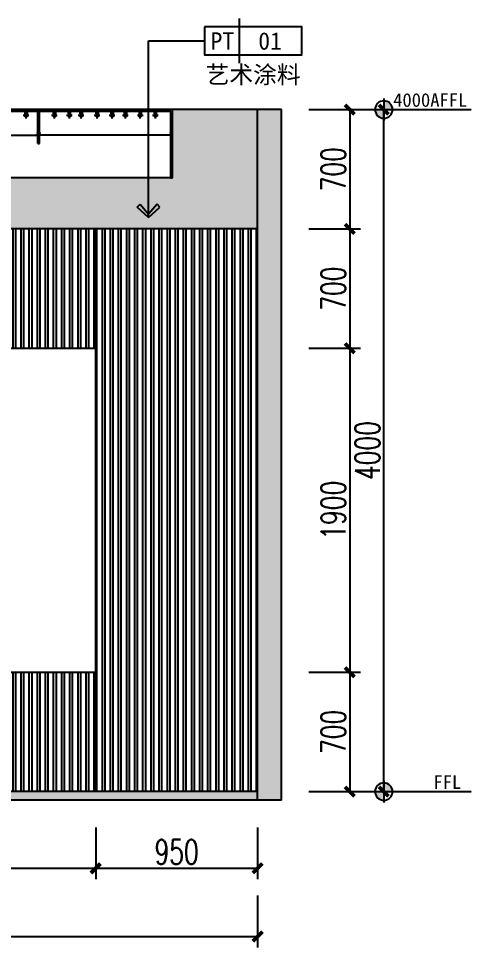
# Model space of a CAD drawing. Header units: millimetres. Extents: x 5625199 to 7433318, y -3316392 to -2552493.
# Drawn here: x 5846370 to 5849026, y -2677437 to -2671989 of the extents above; entities that cross this region are included whole.
import ezdxf
from ezdxf.enums import TextEntityAlignment as Align

# ---------------------------------------------------------------- set-up
doc = ezdxf.new("R2010")
doc.units = ezdxf.units.MM
doc.header["$PDMODE"] = 35
doc.header["$PDSIZE"] = -10
doc.linetypes.add('M-CENTER', pattern=[11.25, 7.5, -1.25, 1.25, -1.25])
for name, color, linetype in [('155', 155, 'Continuous'), ('C-灯具', 51, 'Continuous'), ('D-外部标注', 165, 'Continuous'), ('DIM', 7, 'Continuous'), ('PL-文字标注', 2, 'Continuous')]:
    doc.layers.add(name, color=color, linetype=linetype)
doc.styles.add('03.YBC-宋体2.5', font='', dxfattribs={"width": 0.8, "height": 2.5})
doc.styles.add('dop-S', font='')
doc.styles.add('标注-尺寸', font='simplex.shx', dxfattribs={"width": 0.7})
doc.styles.get('03.YBC-宋体2.5').set_extended_font_data('SimSun')
doc.styles.get('dop-S').set_extended_font_data('SimSun')
doc.dimstyles.new('90', dxfattribs={"dimscale": 0.9, "dimtxt": 150, "dimasz": 50, "dimexe": 120, "dimexo": 150, "dimgap": 30, "dimtad": 1, "dimdec": 0, "dimrnd": 5, "dimdsep": 46, "dimtxsty": '标注-尺寸', "dimblk": 'ARCHTICK', "dimcen": 0.2, "dimclrd": 8, "dimclre": 8, "dimclrt": 2, "dimadec": 0, "dimazin": 0, "dimtfac": 1, "dimtdec": 0, "dimtmove": 2, "dimatfit": 3, "dimldrblk": 'ccccc', "dimfxl": 300, "dimfxlon": 1, "dimtolj": 1, "dimtzin": 0, "dimarcsym": 0})
doc.dimstyles.new('副本 100', dxfattribs={"dimscale": 0.8, "dimtxt": 180, "dimasz": 70, "dimexe": 80, "dimexo": 100, "dimgap": 30, "dimtad": 1, "dimdec": 0, "dimrnd": 5, "dimdsep": 46, "dimtxsty": '标注-尺寸', "dimblk": 'ARCHTICK', "dimcen": 0.2, "dimdle": 5, "dimclrd": 8, "dimclre": 8, "dimclrt": 2, "dimadec": 0, "dimazin": 0, "dimtfac": 1, "dimtdec": 0, "dimtmove": 2, "dimatfit": 3, "dimldrblk": 'ccccc', "dimfxl": 300, "dimfxlon": 1, "dimtolj": 1, "dimtzin": 0, "dimarcsym": 0})

# ---------------------------------------------------------------- blocks, each defined once
blk = doc.blocks.new('A$C0C1D23EB')
at = {"layer": 'D-外部标注', "color": 8, "linetype": 'ByBlock'}
for p, q in [((0, 10.00002349566785), (0, 2.34956678468734e-05)), ((0, 10.00002349566785), (2, 10.00002349566785)), ((0, 2.34956678468734e-05), (1, 2.34956678468734e-05)), ((0.5, 9.500023495667847), (0.5, 0.5000234956678469)), ((0.5, 9.500023495667847), (1.5, 9.500023495667847)), ((3.5, 3.500023495609639), (0.5000000000582077, 3.500023495726055)), ((3, 3.000023495667847), (0.5000000000582077, 3.000023495726055)), ((0.5, 0.5000234956678469), (0.6396203899639659, 0.5000234956678469)), ((0.6396203899639659, 0.5000234956678469), (1.472953723277897, 3.000023495667847)), ((1, 2.34956678468734e-05), (2, 3.000023495667847)), ((1.5, 9.500023495667847), (1.5, 8.000023495667847)), ((1.5, 8.000023495667847), (2, 8.000023495667847)), ((2, 10.00002349566785), (2, 8.000023495667847)), ((3, 3.000023495667847), (2.999999999883585, 2.349565329495817e-05)), ((2.999999999883585, 2.349565329495817e-05), (3.499999999883585, 2.349565329495817e-05)), ((3.5, 3.500023495609639), (3.499999999883585, 2.349563874304295e-05))]:
    blk.add_line(p, q, dxfattribs=at)
blk = doc.blocks.new('A$C3DAF4441')
at = {"layer": 'C-灯具'}
for p, q in [((5.417945794761181e-05, 32.391178982376), (43.78437545115594, 32.391178982376)), ((21.89221481536515, 54.28333961821045), (21.89221481536515, 10.49901834654156))]:
    blk.add_line(p, q, dxfattribs=at)
blk.add_lwpolyline([(12.10515602992382, -2.894522913265973e-05), (31.67927360080648, -2.894522913265973e-05), (31.67927360080648, 17.74394263666181), (12.10515602992382, 17.74394263666181)], close=True, dxfattribs=at)
blk.add_circle((21.89221481536515, 32.391178982376), 10.946080317919, dxfattribs=at)
blk = doc.blocks.new('_ArchTick')
at = {"color": 0, "linetype": 'ByBlock', "const_width": 0.4}
blk.add_lwpolyline([(-0.5, -0.5), (0.5, 0.5)], dxfattribs=at)
blk = doc.blocks.new('*D774')
at = {"layer": '155', "color": 8, "lineweight": -2, "ltscale": 500, "transparency": 16777216}
for p, q in [((5844122.00024625, -2676732.718903087), (5844122.00024625, -2677036.718903087)), ((5846822.00024625, -2676732.718903087), (5846822.00024625, -2677036.718903087)), ((5844118.00024625, -2676972.718903087), (5846826.00024625, -2676972.718903087))]:
    blk.add_line(p, q, dxfattribs=at)
at = {"layer": 'Defpoints', "color": 0, "transparency": 16777216}
for p in [(5844122.00024625, -2676414.132295976), (5846822.00024625, -2676422.718903087), (5846822.00024625, -2676972.718903087)]:
    blk.add_point(p, dxfattribs=at)
at = {"layer": '155', "color": 8, "linetype": 'ByBlock', "lineweight": -2, "transparency": 16777216, "xscale": 56, "yscale": 56, "zscale": 56, "rotation": 180}
blk.add_blockref('_ArchTick', (5844122.00024625, -2676972.718903087), dxfattribs=at)
at = {"layer": '155', "color": 8, "linetype": 'ByBlock', "lineweight": -2, "transparency": 16777216, "xscale": 56, "yscale": 56, "zscale": 56}
blk.add_blockref('_ArchTick', (5846822.00024625, -2676972.718903087), dxfattribs=at)
at = {"layer": '155', "color": 2, "ltscale": 500, "transparency": 16777216, "insert": (5845472.00024625, -2676876.718903087), "char_height": 144, "attachment_point": 5, "style": '标注-尺寸'}
blk.add_mtext('\\A1;2700', dxfattribs=at)
blk = doc.blocks.new('ccccc')
h = blk.add_hatch(color=44)
h.dxf.hatch_style = 1
h.paths.add_polyline_path([(-1.713128774543292, -1.115298350458033), (-1.349075249163433, -1.474599215202033), (1e-16, 1e-16), (-1.349075249163433, 1.474599215202033), (-1.713128774543292, 1.115298350458033), (-0.4242640688316898, -1e-16)])
at = {"color": 44}
for p, q in [((-1.349075249163433, 1.474599215202033), (-1.713128774543292, 1.115298350458033)), ((-1.713128774543292, 1.115298350458033), (-0.4242640688316897, 0)), ((0, 0), (-1.349075249163433, 1.474599215202033)), ((-0.4242640688316897, 0), (-5.066636229632421, 0)), ((-1.713128774543292, -1.115298350458033), (-0.4242640688316897, 0)), ((0, 0), (-1.349075249163433, -1.474599215202033)), ((-1.349075249163433, -1.474599215202033), (-1.713128774543292, -1.115298350458033))]:
    blk.add_line(p, q, dxfattribs=at)
blk = doc.blocks.new('*D775')
at = {"layer": '155', "color": 8, "lineweight": -2, "ltscale": 500, "transparency": 16777216}
for p, q in [((5846822.00024625, -2676732.718903087), (5846822.00024625, -2677036.718903087)), ((5847772.028472622, -2676732.718903087), (5847772.028472622, -2677036.718903087)), ((5846818.00024625, -2676972.718903087), (5847776.028472622, -2676972.718903087))]:
    blk.add_line(p, q, dxfattribs=at)
at = {"layer": 'Defpoints', "color": 0, "transparency": 16777216}
for p in [(5847772.028472622, -2676259.724163077), (5846822.00024625, -2676422.718903087), (5847772.028472622, -2676972.718903087)]:
    blk.add_point(p, dxfattribs=at)
at = {"layer": '155', "color": 8, "linetype": 'ByBlock', "lineweight": -2, "transparency": 16777216, "xscale": 56, "yscale": 56, "zscale": 56, "rotation": 180}
blk.add_blockref('_ArchTick', (5846822.00024625, -2676972.718903087), dxfattribs=at)
at = {"layer": '155', "color": 8, "linetype": 'ByBlock', "lineweight": -2, "transparency": 16777216, "xscale": 56, "yscale": 56, "zscale": 56}
blk.add_blockref('_ArchTick', (5847772.028472622, -2676972.718903087), dxfattribs=at)
at = {"layer": '155', "color": 2, "ltscale": 500, "transparency": 16777216, "insert": (5847297.014359436, -2676876.718903087), "char_height": 144, "attachment_point": 5, "style": '标注-尺寸'}
blk.add_mtext('\\A1;950', dxfattribs=at)
blk = doc.blocks.new('*D783')
at = {"layer": '155', "color": 8, "lineweight": -2, "ltscale": 500, "transparency": 16777216}
for p, q in [((5843372.00024625, -2677132.718903087), (5843372.00024625, -2677436.718903087)), ((5847772.028472622, -2677132.718903087), (5847772.028472622, -2677436.718903087)), ((5843368.00024625, -2677372.718903087), (5847776.028472622, -2677372.718903087))]:
    blk.add_line(p, q, dxfattribs=at)
at = {"layer": 'Defpoints', "color": 0, "transparency": 16777216}
for p in [(5843372.00024625, -2676572.718903087), (5847772.028472622, -2676572.718903087), (5847772.028472622, -2677372.718903087)]:
    blk.add_point(p, dxfattribs=at)
at = {"layer": '155', "color": 8, "linetype": 'ByBlock', "lineweight": -2, "transparency": 16777216, "xscale": 56, "yscale": 56, "zscale": 56, "rotation": 180}
blk.add_blockref('_ArchTick', (5843372.00024625, -2677372.718903087), dxfattribs=at)
at = {"layer": '155', "color": 8, "linetype": 'ByBlock', "lineweight": -2, "transparency": 16777216, "xscale": 56, "yscale": 56, "zscale": 56}
blk.add_blockref('_ArchTick', (5847772.028472622, -2677372.718903087), dxfattribs=at)
at = {"layer": '155', "color": 2, "ltscale": 500, "transparency": 16777216, "insert": (5845572.014359436, -2677276.718903087), "char_height": 144, "attachment_point": 5, "style": '标注-尺寸'}
blk.add_mtext('\\A1;4400', dxfattribs=at)
blk = doc.blocks.new('子标高')
h = blk.add_hatch(color=256)
edge = h.paths.add_edge_path()
edge.add_arc((-600.2409431565975, 0.2411642588631366), 50.95940477876864, 89.72884797535391, 180.2711520246482, ccw=False)
edge.add_line((-599.9997788977344, 51.19999838216972), (-599.9997788977344, -3.637978807091713e-12))
edge.add_line((-599.9997788977344, 0), (-651.1997772799077, 0))
edge = h.paths.add_edge_path()
edge.add_arc((-599.7586146388712, -0.2411642588667746), 50.95940477876958, -90.27115202464557, 0.271152024646824, ccw=False)
edge.add_line((-599.9997788977344, -51.19999838217336), (-599.9997788977344, 0))
edge.add_line((-599.9997788977344, 0), (-548.799780515561, 0))
for p, q in [((-599.9997788977344, 63.99999797771306), (-599.9997788977344, -63.9999979777167)), ((-200, 0), (-709.9997754219294, 0))]:
    blk.add_line(p, q)
at = {"linetype": 'M-CENTER', "ltscale": 0.5}
blk.add_line((-709.9997754219294, -3.637978807091713e-11), (-1113.972843062991, 9.822542779147625e-09), dxfattribs=at)
at = {"color": 5}
blk.add_circle((-599.9997788977344, 0), 51.19999838217197, dxfattribs=at)
at = {"style": 'dop-S'}
blk.add_attdef('标高', (-1232.206651260486, 15.99306680168957), '', height=99.99999684017962, dxfattribs=at)
blk = doc.blocks.new('母标高')
h = blk.add_hatch(color=256)
edge = h.paths.add_edge_path()
edge.add_arc((-600.2409431565975, 0.2411642588631366), 50.95940477876864, 89.72884797535391, 180.2711520246482, ccw=False)
edge.add_line((-599.9997788977344, 51.19999838216972), (-599.9997788977344, -3.637978807091713e-12))
edge.add_line((-599.9997788977344, 0), (-651.1997772799077, 0))
edge = h.paths.add_edge_path()
edge.add_arc((-599.7586146388712, -0.2411642588667746), 50.95940477876958, -90.27115202464557, 0.271152024646824, ccw=False)
edge.add_line((-599.9997788977344, -51.19999838217336), (-599.9997788977344, 0))
edge.add_line((-599.9997788977344, 0), (-548.799780515561, 0))
for p, q in [((-599.9997788977344, 63.99999797771306), (-599.9997788977344, -63.9999979777167)), ((-200, 0), (-709.9997754219294, 0))]:
    blk.add_line(p, q)
at = {"linetype": 'M-CENTER', "ltscale": 0.5}
blk.add_line((-709.9997754219294, -3.637978807091713e-11), (-1113.972843062991, 9.822542779147625e-09), dxfattribs=at)
at = {"color": 5}
blk.add_circle((-599.9997788977344, 0), 51.19999838217197, dxfattribs=at)
at = {"style": 'dop-S'}
blk.add_attdef('标高', (-1104.391530706991, 15.99306680168957), '', height=99.99999684017962, dxfattribs=at)
blk = doc.blocks.new('*D790')
at = {"layer": '155', "color": 8, "lineweight": -2, "ltscale": 500, "transparency": 16777216}
for p, q in [((5848072.028472622, -2672522.718903087), (5848376.028472622, -2672522.718903087)), ((5848312.028472622, -2672518.718903087), (5848312.028472622, -2673226.718903087)), ((5848072.028472622, -2673222.718903087), (5848376.028472622, -2673222.718903087))]:
    blk.add_line(p, q, dxfattribs=at)
at = {"layer": 'Defpoints', "color": 0, "transparency": 16777216}
for p in [(5847912.028472622, -2672522.718903087), (5847772.028472622, -2673222.718903087), (5848312.028472622, -2673222.718903087)]:
    blk.add_point(p, dxfattribs=at)
at = {"layer": '155', "color": 8, "linetype": 'ByBlock', "lineweight": -2, "transparency": 16777216, "xscale": 56, "yscale": 56, "zscale": 56}
for p, rotation in [((5848312.028472622, -2672522.718903087), 90), ((5848312.028472622, -2673222.718903087), 270)]:
    blk.add_blockref('_ArchTick', p, dxfattribs=dict(at, rotation=rotation))
at = {"layer": '155', "color": 2, "ltscale": 500, "transparency": 16777216, "insert": (5848216.028472622, -2672872.718903087), "char_height": 144, "attachment_point": 5, "rotation": 90, "style": '标注-尺寸'}
blk.add_mtext('\\A1;700', dxfattribs=at)
blk = doc.blocks.new('*D791')
at = {"layer": '155', "color": 8, "lineweight": -2, "ltscale": 500, "transparency": 16777216}
for p, q in [((5848072.028472622, -2673222.718903087), (5848376.028472622, -2673222.718903087)), ((5848312.028472622, -2673218.718903087), (5848312.028472622, -2673926.718903087)), ((5848072.028472622, -2673922.718903087), (5848376.028472622, -2673922.718903087))]:
    blk.add_line(p, q, dxfattribs=at)
at = {"layer": 'Defpoints', "color": 0, "transparency": 16777216}
for p in [(5847772.028472622, -2673222.718903087), (5846822.00024625, -2673922.718903087), (5848312.028472622, -2673922.718903087)]:
    blk.add_point(p, dxfattribs=at)
at = {"layer": '155', "color": 8, "linetype": 'ByBlock', "lineweight": -2, "transparency": 16777216, "xscale": 56, "yscale": 56, "zscale": 56}
for p, rotation in [((5848312.028472622, -2673222.718903087), 90), ((5848312.028472622, -2673922.718903087), 270)]:
    blk.add_blockref('_ArchTick', p, dxfattribs=dict(at, rotation=rotation))
at = {"layer": '155', "color": 2, "ltscale": 500, "transparency": 16777216, "insert": (5848216.028472622, -2673572.718903087), "char_height": 144, "attachment_point": 5, "rotation": 90, "style": '标注-尺寸'}
blk.add_mtext('\\A1;700', dxfattribs=at)
blk = doc.blocks.new('*D792')
at = {"layer": '155', "color": 8, "lineweight": -2, "ltscale": 500, "transparency": 16777216}
for p, q in [((5848072.028472622, -2673922.718903087), (5848376.028472622, -2673922.718903087)), ((5848312.028472622, -2673918.718903087), (5848312.028472622, -2675826.718903087)), ((5848072.028472622, -2675822.718903087), (5848376.028472622, -2675822.718903087))]:
    blk.add_line(p, q, dxfattribs=at)
at = {"layer": 'Defpoints', "color": 0, "transparency": 16777216}
for p in [(5846822.00024625, -2673922.718903087), (5846822.00024625, -2675822.718903087), (5848312.028472622, -2675822.718903087)]:
    blk.add_point(p, dxfattribs=at)
at = {"layer": '155', "color": 8, "linetype": 'ByBlock', "lineweight": -2, "transparency": 16777216, "xscale": 56, "yscale": 56, "zscale": 56}
for p, rotation in [((5848312.028472622, -2673922.718903087), 90), ((5848312.028472622, -2675822.718903087), 270)]:
    blk.add_blockref('_ArchTick', p, dxfattribs=dict(at, rotation=rotation))
at = {"layer": '155', "color": 2, "ltscale": 500, "transparency": 16777216, "insert": (5848216.028472622, -2674872.718903087), "char_height": 144, "attachment_point": 5, "rotation": 90, "style": '标注-尺寸'}
blk.add_mtext('\\A1;1900', dxfattribs=at)
blk = doc.blocks.new('*D793')
at = {"layer": '155', "color": 8, "lineweight": -2, "ltscale": 500, "transparency": 16777216}
for p, q in [((5848072.028472622, -2675822.718903087), (5848376.028472622, -2675822.718903087)), ((5848312.028472622, -2675818.718903087), (5848312.028472622, -2676526.718903087)), ((5848072.028472622, -2676522.718903087), (5848376.028472622, -2676522.718903087))]:
    blk.add_line(p, q, dxfattribs=at)
at = {"layer": 'Defpoints', "color": 0, "transparency": 16777216}
for p in [(5846822.00024625, -2675822.718903087), (5847474.930667421, -2676522.718903087), (5848312.028472622, -2676522.718903087)]:
    blk.add_point(p, dxfattribs=at)
at = {"layer": '155', "color": 8, "linetype": 'ByBlock', "lineweight": -2, "transparency": 16777216, "xscale": 56, "yscale": 56, "zscale": 56}
for p, rotation in [((5848312.028472622, -2675822.718903087), 90), ((5848312.028472622, -2676522.718903087), 270)]:
    blk.add_blockref('_ArchTick', p, dxfattribs=dict(at, rotation=rotation))
at = {"layer": '155', "color": 2, "ltscale": 500, "transparency": 16777216, "insert": (5848216.028472622, -2676172.718903087), "char_height": 144, "attachment_point": 5, "rotation": 90, "style": '标注-尺寸'}
blk.add_mtext('\\A1;700', dxfattribs=at)
blk = doc.blocks.new('*D794')
at = {"layer": '155', "color": 8, "lineweight": -2, "ltscale": 500, "transparency": 16777216}
for p, q in [((5848272.028251519, -2672522.718903087), (5848576.028251519, -2672522.718903087)), ((5848512.028251519, -2676526.718903087), (5848512.028251519, -2672518.718903087)), ((5848272.028251519, -2676522.718903087), (5848576.028251519, -2676522.718903087))]:
    blk.add_line(p, q, dxfattribs=at)
at = {"layer": 'Defpoints', "color": 0, "transparency": 16777216}
for p in [(5847772.028472622, -2672522.718903087), (5848512.028251519, -2672522.718903087), (5847474.930667421, -2676522.718903087)]:
    blk.add_point(p, dxfattribs=at)
at = {"layer": '155', "color": 8, "linetype": 'ByBlock', "lineweight": -2, "transparency": 16777216, "xscale": 56, "yscale": 56, "zscale": 56}
for p, rotation in [((5848512.028251519, -2672522.718903087), 90), ((5848512.028251519, -2676522.718903087), 270)]:
    blk.add_blockref('_ArchTick', p, dxfattribs=dict(at, rotation=rotation))
at = {"layer": '155', "color": 2, "ltscale": 500, "transparency": 16777216, "insert": (5848416.028251519, -2674522.718903087), "char_height": 144, "attachment_point": 5, "rotation": 90, "style": '标注-尺寸'}
blk.add_mtext('\\A1;4000', dxfattribs=at)
blk = doc.blocks.new('*U824')
at = {"color": 50}
blk.add_line((-9.000000000004576, 3.200000000014711), (-9.000000000004576, -3.200000000014711), dxfattribs=at)
at = {"color": 150}
blk.add_lwpolyline([(-14.00000000000458, 2.000000000014666), (-13.99999999999542, -2.000000000014666), (4.575895218295045e-12, -2.000000000014666), (-4.575895218295045e-12, 2.000000000014666)], close=True, dxfattribs=at)
at = {"color": 50, "style": '03.YBC-宋体2.5', "flags": 8}
for tag, p in [('PT', (-11.41203370425436, -0.0169426641272139)), ('01', (-4.560573803961944, -0.0169426641272139)), ('材料名称', (-7.000000000004576, -4.854991556547589))]:
    blk.add_attdef(tag, text='', height=2.5, dxfattribs=at).set_placement(p, align=Align.MIDDLE_CENTER)

msp = doc.modelspace()

# ---------------------------------------------------------------- hatches: boundary and pattern name
at = {"layer": '155', "ltscale": 500}
h = msp.add_hatch(dxfattribs=at)
h.set_pattern_fill('钢筋混凝土', color=250, scale=3)
h.set_pattern_definition([(45, (230312.0684931936, -417409.755274), (-5.303300858899106, 5.303300858899107), []), (50, (230312.0684931936, -417409.755274), (21.5178054780226, -1.882564049477853), [2.25, -24.74999999999999]), (355, (230312.0684931936, -417409.755274), (-4.162540008390001, 22.56576401100035), [1.8, -19.8]), (100.4514, (230313.8616435936, -417409.9121542), (17.35528145142065, 20.68318626182861), [1.912205699999999, -21.03426335999999]), (46.1842, (230312.0684931936, -417403.755274), (32.01723145876933, -4.965570429870545), [3.375, -37.125]), (96.6356, (230314.7365955436, -417404.16907321), (28.0398811664611, 29.22353612701324), [2.86830864, -31.55139]), (351.1842, (230312.0684931936, -417403.755274), (28.03985835400881, 29.22355802775973), [2.7, -29.7]), (21, (230315.0684931936, -417405.255274), (17.90721156355385, -12.07856671996016), [2.25, -24.75]), (326, (230315.0684931936, -417405.255274), (7.299459957647468, 21.75450135140559), [1.8, -19.79999999999999]), (71.4514, (230316.5607601836, -417406.26182218), (25.20667885744471, 9.675914901298569), [1.9122057, -21.03426336]), (37.50000000000001, (230312.0684931936, -417409.755274), (0.3647956595187181, 9.986815614939346), [0, -19.56, 0, -20.1, 0, -19.875]), (7.499999999999999, (230312.0684931936, -417409.755274), (7.892086123264457, 11.83235135647081), [0, -11.46, 0, -19.11, 0, -7.574999999999998]), (327.5, (230305.3784931936, -417409.755274), (16.01467308517227, -0.6766461520313927), [0, -7.499999999999998, 0, -23.4, 0, -31.04999999999999]), (317.5, (230302.3784931936, -417409.755274), (17.49558508027159, 3.003149469969532), [0, -9.75, 0, -15.54, 0, -22.05])])
h.paths.add_polyline_path([(5843231.894470419, -2672522.718903087), (5843231.894470419, -2676572.718903087), (5843372.00024625, -2676572.718903087), (5843372.00024625, -2672522.718903087)])
h.paths.add_polyline_path([(5847772.028472622, -2672522.718903087), (5847772.028472622, -2676572.718903087), (5847912.028472622, -2676572.718903087), (5847912.028472622, -2672522.718903087)])
h = msp.add_hatch(dxfattribs=at)
h.set_pattern_fill('CONC', color=250, scale=8)
h.set_pattern_definition([(0, (273595.864621, -417279.707274), (0, 203.2), [0, -203.2]), (0, (273597.896621, -417350.827274), (0, 203.2), [0, -203.2]), (0, (273603.992621, -417241.099274), (0, 203.2), [0, -203.2]), (338.1986, (273498.328621, -417304.091274), (609.6000554757884, -203.1999818137322), [21.8852496, -1072.3802784]), (216.8699, (273518.648621, -417312.219274), (609.5999833019287, 406.4000250471061), [10.16, -1005.84]), (130.6013, (273510.520621, -417318.315274), (1016.000085595377, -1219.199800489248), [18.734024, -1854.6773168]), (206.5651, (273443.464621, -417342.699274), (-203.1998288935924, -203.2002660693445), [4.5437552, -449.8252624]), (326.3099, (273439.400621, -417344.731274), (406.3999101390998, -203.2002711718614), [7.3265792, -725.3215872]), (108.4349, (273445.496621, -417348.795274), (-203.1996755348544, 406.4000883092897), [6.4257936, -636.149096]), (225, (273573.512621, -417363.019274), (-5.684341886080801e-14, -203.2000628800272), [8.6209632, -278.7471184]), (0, (273567.416621, -417369.115274), (203.2, 203.2), [12.192, -191.008]), (135, (273579.608621, -417369.115274), (-203.2000651427688, 1.4210854715202e-14), [8.62096, -278.7471184]), (251.5651, (273549.128621, -417232.971274), (203.1996750288869, 406.4000918510402), [6.425792, -636.149096]), (0, (273547.096621, -417239.067274), (203.2, 203.2), [10.16, -193.04]), (143.1301, (273557.2566209999, -417239.067274), (-609.5999833019288, 406.4000250471062), [10.16, -1005.84]), (213.6901, (273441.432621, -417230.939274), (406.3999074765396, 203.2002693968192), [7.326576, -725.3215872]), (341.5651, (273435.336621, -417235.003274), (-406.4000918510402, 203.1996750288873), [12.851584, -629.7233024]), (126.8699, (273447.528621, -417239.067274), (406.4000250471061, -609.5999833019287), [10.16, -1005.84]), (0, (273500.360621, -417239.067274), (0, 203.2), [0, -203.2]), (0, (273445.496621, -417291.899274), (0, 203.2), [0, -203.2]), (0, (273502.392621, -417367.083274), (0, 203.2), [0, -203.2]), (0, (273557.2566209999, -417304.091274), (0, 203.2), [0, -203.2]), (0, (273498.328621, -417269.547274), (0, 203.2), [0, -203.2]), (0, (273453.624621, -417263.451274), (0, 203.2), [0, -203.2]), (0, (273471.912621, -417275.643274), (0, 203.2), [0, -203.2]), (0, (273463.784621, -417324.411274), (0, 203.2), [0, -203.2]), (0, (273415.016621, -417316.283274), (0, 203.2), [0, -203.2]), (0, (273417.048621, -417269.547274), (0, 203.2), [0, -203.2]), (0, (273410.952621, -417224.843274), (0, 203.2), [0, -203.2]), (0, (273473.944621, -417216.715274), (0, 203.2), [0, -203.2]), (0, (273518.648621, -417208.587274), (0, 203.2), [0, -203.2]), (0, (273589.768621, -417216.715274), (0, 203.2), [0, -203.2]), (0, (273541.000621, -417279.707274), (0, 203.2), [0, -203.2]), (0, (273520.680621, -417243.131274), (0, 203.2), [0, -203.2]), (0, (273536.936621, -417340.667274), (0, 203.2), [0, -203.2]), (0, (273475.976621, -417350.827274), (0, 203.2), [0, -203.2]), (0, (273536.936621, -417395.531274), (0, 203.2), [0, -203.2]), (0, (273469.880621, -417383.339274), (0, 203.2), [0, -203.2]), (0, (273404.856621, -417389.435274), (0, 203.2), [0, -203.2]), (0, (273429.240621, -417399.595274), (0, 203.2), [0, -203.2]), (0, (273431.272621, -417371.147274), (0, 203.2), [0, -203.2]), (0, (273567.416621, -417403.659274), (0, 203.2), [0, -203.2]), (0, (273591.800621, -417320.347274), (0, 203.2), [0, -203.2]), (0, (273581.640621, -417259.387274), (0, 203.2), [0, -203.2]), (0, (273488.168621, -417405.691274), (0, 203.2), [0, -203.2])])
h.paths.add_polyline_path([(5847272.227900331, -2672922.718903087), (5847262.227900331, -2672922.718903087), (5843382.00024625, -2672922.718903087), (5843372.00024625, -2672922.718903087), (5843372.00024625, -2673222.718903087), (5847772.028472622, -2673222.718903087), (5847772.028472622, -2672522.718903087), (5847272.227900331, -2672522.718903087)])
h = msp.add_hatch(dxfattribs=at)
h.set_pattern_fill('ANSI32', color=250, scale=5, angle=45)
h.set_pattern_definition([(90, (273402.824621, -417409.755274), (-47.625, 2.916190190469636e-15), []), (90, (273418.699627857, -417393.880267143), (-47.625, 2.916190190469636e-15), [])])
h.paths.add_polyline_path([(5843372.00024625, -2673222.718903087), (5843372.00024625, -2676522.718903087), (5844122.00024625, -2676522.718903087), (5844122.00024625, -2673222.718903087)])
h.paths.add_polyline_path([(5844122.00024625, -2675822.718903087), (5844122.00024625, -2676522.718903087), (5846822.00024625, -2676522.718903087), (5846822.00024625, -2675822.718903087)])
h.paths.add_polyline_path([(5846822.00024625, -2673222.718903087), (5846822.00024625, -2676522.718903087), (5847772.028472622, -2676522.718903087), (5847772.028472622, -2673222.718903087)])
h.paths.add_polyline_path([(5846822.00024625, -2673922.718903087), (5846822.00024625, -2673222.718903087), (5844122.00024625, -2673222.718903087), (5844122.00024625, -2673922.718903087)])
h = msp.add_hatch(color=250, dxfattribs=at)
h.dxf.hatch_style = 1
h.paths.add_polyline_path([(5843372.00024625, -2676522.718903087), (5843372.00024625, -2676572.718903087), (5847772.028472622, -2676572.718903087), (5847772.028472622, -2676522.718903087)])

# ---------------------------------------------------------------- linework, layer by layer
at = {"color": 4, "linetype": 'ByBlock'}
for p, q in [((5843372.00024625, -2672532.718903087, -0.0006651392265064493), (5847262.227900331, -2672532.718903087, -9.278193071121806e-05)), ((5846482.106146052, -2672722.718903087), (5846482.106146052, -2672532.718903087)), ((5846492.106146052, -2672722.718903087), (5846492.106146052, -2672532.718903087)), ((5847262.227900331, -2672922.718903087), (5847262.227900331, -2672532.718903087)), ((5847272.227900331, -2672922.718903087), (5847272.227900331, -2672522.718903087)), ((5846482.106146052, -2672722.718903087), (5846492.106146052, -2672722.718903087)), ((5847272.227900331, -2672922.718903087), (5847262.227900331, -2672922.718903087)), ((5847262.227900331, -2672922.718903087), (5847272.227900331, -2672922.718903087))]:
    msp.add_line(p, q, dxfattribs=at)
at = {"color": 8, "linetype": 'ByBlock'}
for p, q in [((5843392.00024625, -2672532.718903087), (5847262.227900331, -2672532.718903087)), ((5845727.356146052, -2672672.718903087, -0.0006611540127008193), (5846476.856146052, -2672672.718867843, -0.0005214102040083175)), ((5847262.227900331, -2672672.71890522, -0.0006696135480576278), (5846497.356146052, -2672672.718867843, -0.0005214102040083175))]:
    msp.add_line(p, q, dxfattribs=at)
at = {"layer": '155', "color": 7, "ltscale": 500}
for p, q in [((5847912.028472622, -2672522.718903087), (5843231.894470419, -2672522.718903087)), ((5847772.028472622, -2676572.718903087), (5847772.028472622, -2672522.718903087)), ((5847912.028472622, -2676572.718903087), (5847912.028472622, -2672522.718903087)), ((5847772.028472622, -2676522.718903087), (5843372.00024625, -2676522.718903087)), ((5847912.028472622, -2676572.718903087), (5843231.894470419, -2676572.718903087))]:
    msp.add_line(p, q, dxfattribs=at)
at = {"layer": '155', "color": 250, "ltscale": 500}
msp.add_line((5847262.227900331, -2672922.718903087), (5843382.00024625, -2672922.718903087), dxfattribs=at)
at = {"layer": '155', "ltscale": 500}
msp.add_line((5847772.028472622, -2673222.718903087), (5843372.00024625, -2673222.718903087), dxfattribs=at)
at = {"layer": '155', "color": 4, "ltscale": 500}
for p, q in [((5846822.00024625, -2676522.718903087), (5846822.00024625, -2673222.718903087)), ((5844122.00024625, -2673922.718903087), (5846822.00024625, -2673922.718903087)), ((5844122.00024625, -2675822.718903087), (5846822.00024625, -2675822.718903087))]:
    msp.add_line(p, q, dxfattribs=at)

# ---------------------------------------------------------------- block references
ref = msp.add_blockref('*U824', (5848031.319721433, -2672119.750200177), dxfattribs=dict(xscale=40.824, yscale=40.824, zscale=40.824))
ref.add_attrib('材料名称', '艺术涂料', dxfattribs={"color": 50, "height": 102.06, "style": '03.YBC-宋体2.5'}).set_placement((5847745.551721433, -2672317.950375482), align=Align.MIDDLE_CENTER)
ref.add_attrib('01', '01', dxfattribs={"color": 50, "height": 102.06, "style": '03.YBC-宋体2.5'}).set_placement((5847845.13885646, -2672120.441867497), align=Align.MIDDLE_CENTER)
ref.add_attrib('PT', 'PT', dxfattribs={"color": 50, "height": 102.06, "style": '03.YBC-宋体2.5'}).set_placement((5847565.434857491, -2672120.441867497), align=Align.MIDDLE_CENTER)
at = {"layer": 'D-外部标注', "xscale": 0.7680000000000002, "yscale": 0.7680000000000002, "zscale": 0.7680000000000002, "rotation": 180}
for p in [(5846430.874362735, -2672532.718925317, 8.893843933354502e-05), (5846596.875425689, -2672532.718925317, 8.893843933354502e-05), (5846684.640641046, -2672532.718925317, 8.893843933354502e-05), (5846753.158702626, -2672532.718925317, 8.893843933354502e-05), (5846847.192288986, -2672532.718925317, 8.893843933354502e-05), (5846934.957504343, -2672532.718925317, 8.893843933354502e-05), (5847013.475565923, -2672532.718925317, 8.893843933354502e-05), (5847100.487935056, -2672532.718925317, 8.893843933354502e-05), (5847189.005996636, -2672532.718925317, 8.893843933354502e-05)]:
    msp.add_blockref('A$C3DAF4441', p, dxfattribs=at)
at = {"layer": 'D-外部标注', "color": 15, "yscale": 1.5, "zscale": 1.5}
for p, xscale in [((5846482.106146052, -2672672.718903087, -0.0005214102040083175), -1.5), ((5846492.106146052, -2672672.718903087, -0.0005214102040083175), 1.5), ((5847262.227900331, -2672672.718903087, -0.0005214102040083175), -1.5), ((5847262.227900331, -2672672.71893833, -0.0002580618037980477), -1.5)]:
    msp.add_blockref('A$C0C1D23EB', p, dxfattribs=dict(at, xscale=xscale))
at = {"layer": 'PL-文字标注', "color": 4, "linetype": 'M-CENTER'}
ref = msp.add_blockref('子标高', (5847912.028472622, -2672522.718903087), dxfattribs=dict(at, xscale=-1))
ref.add_attrib('标高', '4000AFFL', (5848566.826446907, -2672506.725836285), dxfattribs={"layer": '0', "height": 80, "style": 'dop-S'})
ref = msp.add_blockref('母标高', (5847912.028472622, -2676522.718903087), dxfattribs=dict(at, xscale=-1))
ref.add_attrib('标高', 'FFL', (5848803.012188843, -2676506.725836285), dxfattribs={"layer": '0', "height": 80, "style": 'dop-S'})

# ---------------------------------------------------------------- dimensions: what is measured, and where the dimension line sits
at = {"layer": '155', "ltscale": 500}
for base, p1, p2, picture, middle in [((5848512.028251519, -2672522.718903087), (5847474.930667421, -2676522.718903087), (5847772.028472622, -2672522.718903087), '*D794', (5848416.028251519, -2674522.718903087)), ((5848312.028472622, -2673222.718903087), (5847912.028472622, -2672522.718903087), (5847772.028472622, -2673222.718903087), '*D790', (5848216.028472622, -2672872.718903087)), ((5848312.028472622, -2673922.718903087), (5847772.028472622, -2673222.718903087), (5846822.00024625, -2673922.718903087), '*D791', (5848216.028472622, -2673572.718903087)), ((5848312.028472622, -2675822.718903087), (5846822.00024625, -2673922.718903087), (5846822.00024625, -2675822.718903087), '*D792', (5848216.028472622, -2674872.718903087)), ((5848312.028472622, -2676522.718903087), (5846822.00024625, -2675822.718903087), (5847474.930667421, -2676522.718903087), '*D793', (5848216.028472622, -2676172.718903087))]:
    dim = msp.add_linear_dim(base=base, p1=p1, p2=p2, angle=90, dimstyle='副本 100', dxfattribs=at)
    dim.commit()
    dim.dimension.update_dxf_attribs({"geometry": picture, "text_midpoint": middle})
for base, p1, p2, picture, middle in [((5847772.028472622, -2676972.718903087), (5846822.00024625, -2676422.718903087), (5847772.028472622, -2676259.724163077), '*D775', (5847297.014359436, -2676876.718903087)), ((5846822.00024625, -2676972.718903087), (5844122.00024625, -2676414.132295976), (5846822.00024625, -2676422.718903087), '*D774', (5845472.00024625, -2676876.718903087)), ((5847772.028472622, -2677372.718903087), (5843372.00024625, -2676572.718903087), (5847772.028472622, -2676572.718903087), '*D783', (5845572.014359436, -2677276.718903087))]:
    dim = msp.add_linear_dim(base=base, p1=p1, p2=p2, dimstyle='副本 100', dxfattribs=at)
    dim.commit()
    dim.dimension.update_dxf_attribs({"geometry": picture, "text_midpoint": middle})

# ---------------------------------------------------------------- leaders
at = {"layer": 'DIM'}
msp.add_leader([(5847132.569793219, -2673155.212247909), (5847132.569793219, -2672119.750200177), (5847459.783721434, -2672119.750200177)], dimstyle='90', dxfattribs=at)

doc.saveas('drawing.dxf')
